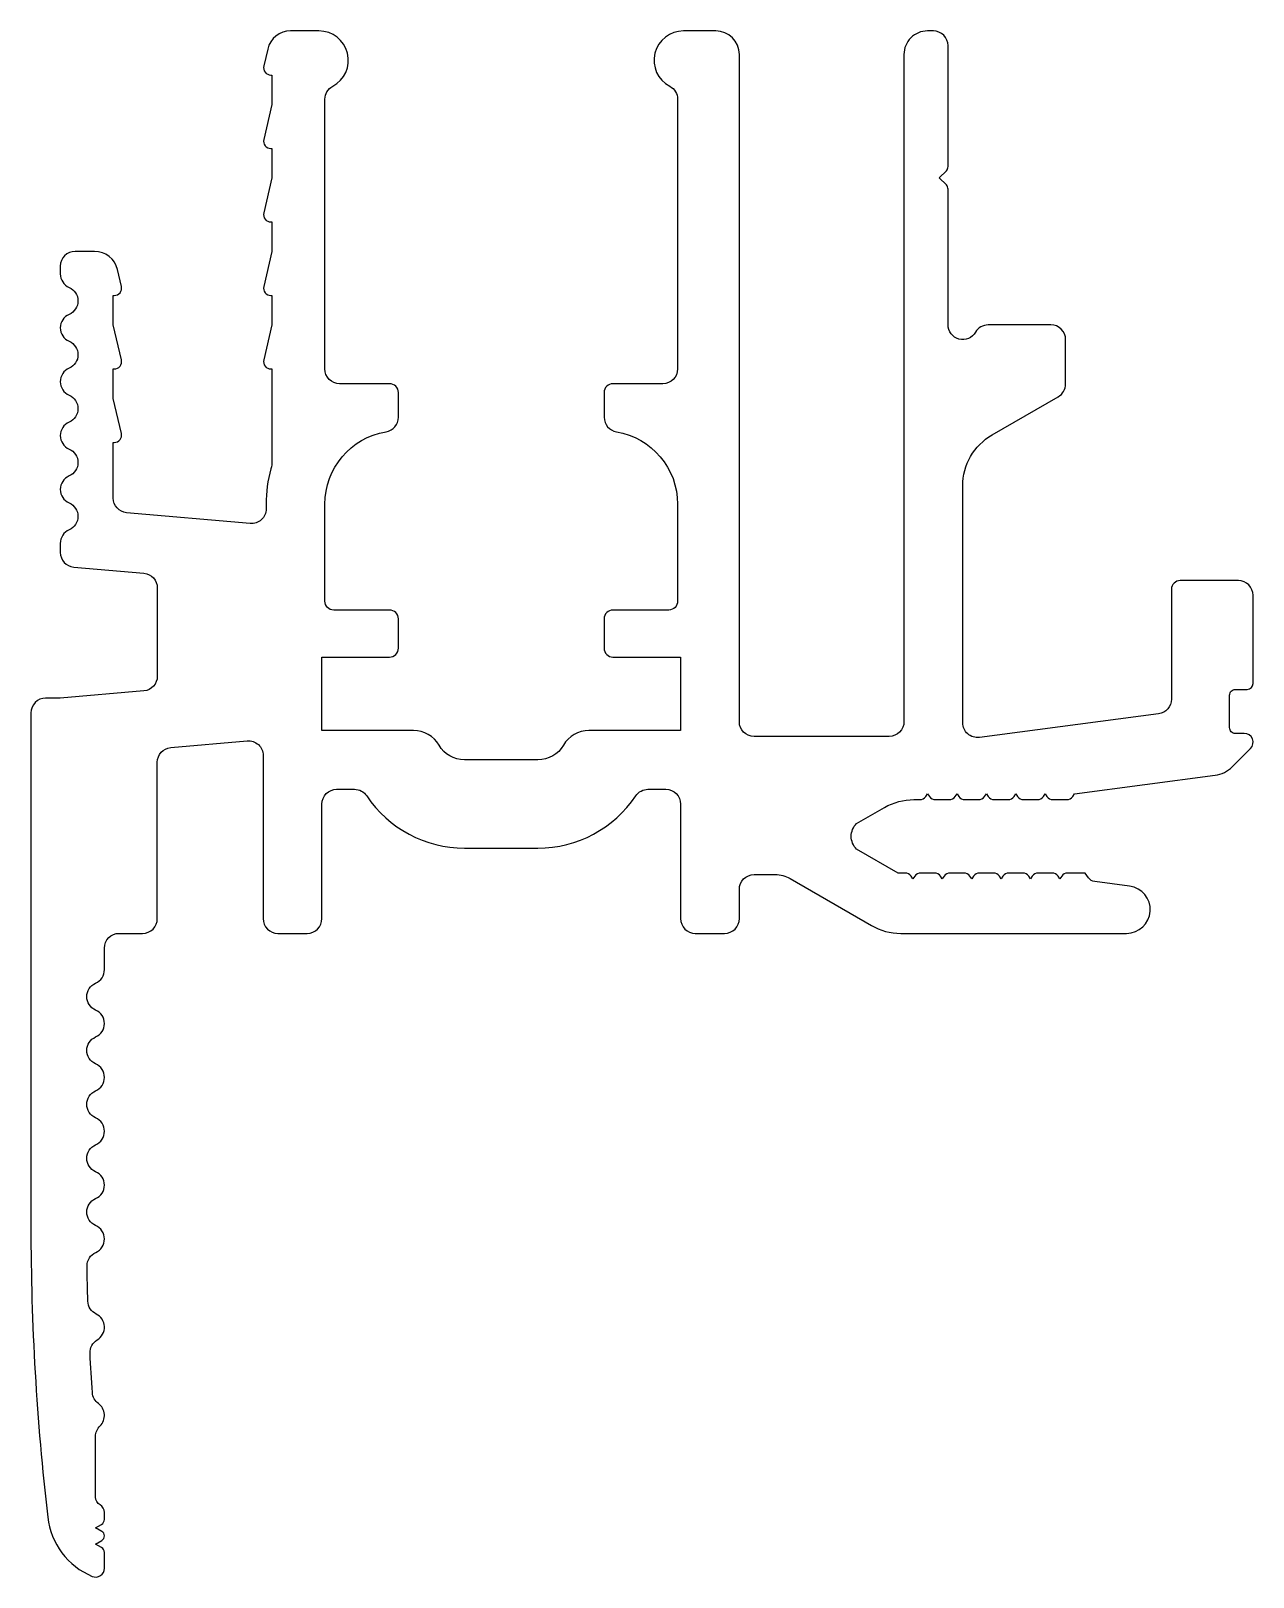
# Model space of a CAD drawing. Extents: x 1459 to 1500.6, y -192.7 to -140.1.
import ezdxf

# ---------------------------------------------------------------- set-up
doc = ezdxf.new("R2010")
doc.units = 0
doc.header["$LTSCALE"] = 15
doc.layers.get('0').update_dxf_attribs({"linetype": 'CONTINUOUS'})

msp = doc.modelspace()

# ---------------------------------------------------------------- linework, layer by layer
msp.add_lwpolyline([(1471.174, -161.393, 0.414219), (1471.474, -161.093), (1471.474, -160.093, 0.414194), (1471.174, -159.793), (1469.274, -159.793, -0.414232), (1468.974, -159.493), (1468.974, -156.193, -0.365977), (1471.057, -153.728, 0.365977), (1471.474, -153.235), (1471.474, -152.393, 0.414214), (1471.174, -152.093), (1469.474, -152.093, -0.414225), (1468.974, -151.593), (1468.974, -142.419, -0.27818), (1469.241, -141.977, 0.782571), (1468.774, -140.093), (1467.808, -140.093, 0.348127), (1467.029, -140.71), (1466.894, -141.285, 0.483539), (1467.137, -141.593), (1467.174, -141.593), (1467.174, -142.593), (1466.894, -143.785, 0.483539), (1467.137, -144.093), (1467.174, -144.093), (1467.174, -145.093), (1466.894, -146.285, 0.483539), (1467.137, -146.593), (1467.174, -146.593), (1467.174, -147.593), (1466.894, -148.785, 0.483539), (1467.137, -149.093), (1467.174, -149.093), (1467.174, -150.093), (1466.894, -151.285, 0.483539), (1467.137, -151.593), (1467.174, -151.593), (1467.174, -154.723, -0.096933), (1467.138, -154.99, 0.067711), (1466.974, -156.193), (1466.974, -156.352, -0.440011), (1466.431, -156.85), (1462.23, -156.482, -0.388879), (1461.774, -155.984), (1461.774, -154.093), (1461.811, -154.093, 0.483539), (1462.054, -153.785), (1461.774, -152.593), (1461.774, -151.593), (1461.811, -151.593, 0.483539), (1462.054, -151.285), (1461.774, -150.093), (1461.774, -149.093), (1461.811, -149.093, 0.483539), (1462.054, -148.785), (1461.919, -148.21, 0.348128), (1461.14, -147.593), (1460.474, -147.593, 0.414214), (1459.974, -148.093), (1459.974, -148.36, 0.298217), (1460.274, -148.818, -0.654654), (1460.274, -149.735, 0.654653), (1460.274, -150.651, -0.654654), (1460.274, -151.568, 0.654654), (1460.274, -152.484, -0.654654), (1460.274, -153.401, 0.654653), (1460.274, -154.317, -0.654653), (1460.274, -155.234, 0.654653), (1460.274, -156.15, -0.654654), (1460.274, -157.067, 0.298217), (1459.974, -157.525), (1459.974, -157.835, 0.388879), (1460.43, -158.333), (1462.818, -158.541, -0.388879), (1463.274, -159.04), (1463.274, -162.046, -0.388879), (1462.818, -162.544), (1459.974, -162.793), (1459.474, -162.793, 0.414214), (1458.974, -163.293), (1458.974, -180.793, 0.029082), (1459.548, -190.657, 0.269912), (1461.057, -192.669, 0.536968), (1461.474, -192.393), (1461.474, -191.856, 0.267949), (1461.374, -191.683), (1461.174, -191.568), (1461.386, -191.445, 0.57735), (1461.386, -191.14), (1461.174, -191.018), (1461.374, -190.902, 0.267949), (1461.474, -190.729), (1461.474, -190.493, 0.267949), (1461.324, -190.233, -0.272501), (1461.174, -189.973), (1461.174, -187.907, -0.201513), (1461.324, -187.55, 0.463389), (1461.269, -186.789, -0.221671), (1461.065, -186.419, -0.000909), (1460.985, -185.079, -0.27872), (1461.229, -184.623, 0.597139), (1461.193, -183.743, -0.27872), (1460.912, -183.309, -0.003843), (1460.884, -182.113, -0.299438), (1461.179, -181.649, 0.650591), (1461.174, -180.734, -0.654654), (1461.174, -179.818, 0.654654), (1461.174, -178.901, -0.654654), (1461.174, -177.985, 0.654653), (1461.174, -177.068, -0.654653), (1461.174, -176.152, 0.654653), (1461.174, -175.235, -0.654654), (1461.174, -174.319, 0.654654), (1461.174, -173.402, -0.654654), (1461.174, -172.486, 0.298217), (1461.474, -172.028), (1461.474, -171.293, -0.414214), (1461.974, -170.793), (1462.774, -170.793, 0.414214), (1463.274, -170.293), (1463.274, -164.97, -0.388879), (1463.73, -164.472), (1466.331, -164.244, -0.440011), (1466.874, -164.742), (1466.874, -170.293, 0.414214), (1467.374, -170.793), (1468.374, -170.793, 0.414214), (1468.874, -170.293), (1468.874, -166.393, -0.414214), (1469.374, -165.893), (1469.982, -165.893, -0.250492), (1470.398, -166.115, 0.250492), (1473.724, -167.893), (1476.224, -167.893, 0.250492), (1479.55, -166.115, -0.250492), (1479.966, -165.893), (1480.574, -165.893, -0.414214), (1481.074, -166.393), (1481.074, -170.293, 0.414214), (1481.574, -170.793), (1482.574, -170.793, 0.414214), (1483.074, -170.293), (1483.074, -169.293, -0.414214), (1483.574, -168.793), (1484.298, -168.793, -0.131652), (1484.798, -168.927), (1487.566, -170.525, 0.134996), (1488.566, -170.793), (1496.246, -170.793, 0.936602), (1496.351, -169.189), (1495.162, -169.033, -0.21484), (1494.952, -168.903), (1494.844, -168.743), (1494.247, -168.743, 0.249327), (1494.04, -168.853), (1493.979, -168.943), (1493.919, -168.853, 0.249329), (1493.711, -168.743), (1493.247, -168.743, 0.249328), (1493.04, -168.853), (1492.979, -168.943), (1492.919, -168.853, 0.249327), (1492.711, -168.743), (1492.247, -168.743, 0.249328), (1492.04, -168.853), (1491.979, -168.943), (1491.919, -168.853, 0.249327), (1491.711, -168.743), (1491.247, -168.743, 0.249327), (1491.04, -168.853), (1490.979, -168.943), (1490.919, -168.853, 0.249329), (1490.711, -168.743), (1490.247, -168.743, 0.249327), (1490.04, -168.853), (1489.979, -168.943), (1489.919, -168.853, 0.249329), (1489.711, -168.743), (1489.247, -168.743, 0.249328), (1489.04, -168.853), (1488.979, -168.943), (1488.919, -168.853, 0.249327), (1488.711, -168.743), (1488.479, -168.743), (1487.064, -167.926, -0.426306), (1487.064, -167.06), (1488.015, -166.511, -0.131656), (1489.015, -166.243), (1489.211, -166.243, 0.249328), (1489.419, -166.132), (1489.479, -166.043), (1489.54, -166.132, 0.249328), (1489.747, -166.243), (1490.211, -166.243, 0.249328), (1490.419, -166.132), (1490.479, -166.043), (1490.54, -166.132, 0.249328), (1490.747, -166.243), (1491.211, -166.243, 0.249328), (1491.419, -166.132), (1491.479, -166.043), (1491.54, -166.132, 0.249327), (1491.747, -166.243), (1492.211, -166.243, 0.249328), (1492.419, -166.132), (1492.479, -166.043), (1492.54, -166.132, 0.249329), (1492.747, -166.243), (1493.211, -166.243, 0.249328), (1493.419, -166.132), (1493.479, -166.043), (1493.54, -166.132, 0.249329), (1493.747, -166.243), (1494.211, -166.243, 0.249328), (1494.419, -166.132), (1494.479, -166.043), (1499.263, -165.413, 0.165101), (1499.839, -165.129), (1500.463, -164.505, 0.668179), (1500.251, -163.993), (1499.951, -163.993, -0.414214), (1499.751, -163.793), (1499.751, -162.693, -0.414222), (1499.951, -162.493), (1500.351, -162.493, 0.414212), (1500.551, -162.293), (1500.551, -159.293, 0.414214), (1500.051, -158.793), (1498.074, -158.793, 0.414208), (1497.774, -159.093), (1497.774, -162.828, -0.376373), (1497.339, -163.323), (1491.239, -164.126, -0.453094), (1490.674, -163.631), (1490.674, -155.568, -0.267949), (1491.674, -153.836), (1493.924, -152.537, 0.267949), (1494.174, -152.104), (1494.174, -150.593, 0.414214), (1493.674, -150.093), (1491.54, -150.093, 0.267946), (1491.107, -150.343, -0.767316), (1490.174, -150.093), (1490.174, -145.476, 0.198902), (1490.116, -145.334), (1489.874, -145.093), (1490.116, -144.851, 0.198916), (1490.174, -144.71), (1490.174, -140.593, 0.414214), (1489.674, -140.093), (1489.474, -140.093, 0.414214), (1488.674, -140.893), (1488.674, -163.593, -0.414214), (1488.174, -164.093), (1483.574, -164.093, -0.414213), (1483.074, -163.593), (1483.074, -140.893, 0.414209), (1482.274, -140.093), (1481.174, -140.093, 0.782571), (1480.707, -141.977, -0.278177), (1480.974, -142.419), (1480.974, -151.593, -0.414209), (1480.474, -152.093), (1478.774, -152.093, 0.414215), (1478.474, -152.393), (1478.474, -153.235, 0.365977), (1478.891, -153.728, -0.365977), (1480.974, -156.193), (1480.974, -159.493, -0.414206), (1480.674, -159.793), (1478.774, -159.793, 0.414208), (1478.474, -160.093), (1478.474, -161.093, 0.414233), (1478.774, -161.393), (1481.074, -161.393), (1481.074, -163.893), (1477.956, -163.893, 0.267949), (1477.09, -164.393, -0.267947), (1476.224, -164.893), (1473.724, -164.893, -0.267947), (1472.858, -164.393, 0.272095), (1471.992, -163.893), (1468.874, -163.893), (1468.874, -161.393), (1471.174, -161.393)], format="xyb")

doc.saveas('drawing.dxf')
